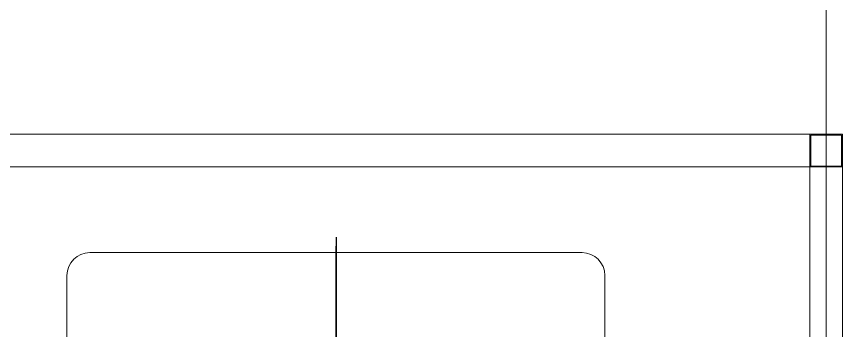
# Model space of a CAD drawing. Extents: x -681219 to -550379, y -242630 to -158199.
# Drawn here: x -669433 to -666906, y -220817 to -219857 of the extents above; entities that cross this region are included whole.
import ezdxf
from ezdxf.lldxf.tags import DXFTag

# ---------------------------------------------------------------- set-up
doc = ezdxf.new("R2010")
doc.units = 0
doc.header["$LTSCALE"] = 1000
doc.linetypes.add('DASHED2', pattern=[9.525, 6.35, -3.175])
doc.layers.get('0').update_dxf_attribs({"linetype": 'CONTINUOUS'})
for name, color, linetype, lineweight in [('buyer', 6, 'CONTINUOUS', 0), ('famsun', 7, 'CONTINUOUS', 0), ('轴网_轴线', 1, 'CENTER2', 0)]:
    doc.layers.add(name, color=color, linetype=linetype, lineweight=lineweight)
doc.layers.add('center', color=253, linetype='CENTER2')
doc.layers.add('interface', color=251, linetype='DASHED2')
tags = doc.linetypes.add('CENTER2', pattern=[28.575, 19.05, -3.175, 3.175, -3.175]).pattern_tags.tags
tags[10:11] = [DXFTag(74, 4), DXFTag(75, 0), DXFTag(340, '0'), DXFTag(46, 0.0), DXFTag(50, 0.0), DXFTag(44, 0.0), DXFTag(45, 0.0)]
tags[8:9] = [DXFTag(74, 4), DXFTag(75, 0), DXFTag(340, '0'), DXFTag(46, 0.0), DXFTag(50, 0.0), DXFTag(44, 0.0), DXFTag(45, 0.0)]
tags[6:7] = [DXFTag(74, 4), DXFTag(75, 0), DXFTag(340, '0'), DXFTag(46, 0.0), DXFTag(50, 0.0), DXFTag(44, 0.0), DXFTag(45, 0.0)]
tags[4:5] = [DXFTag(74, 4), DXFTag(75, 0), DXFTag(340, '0'), DXFTag(46, 0.0), DXFTag(50, 0.0), DXFTag(44, 0.0), DXFTag(45, 0.0)]

# ---------------------------------------------------------------- blocks, each defined once
blk = doc.blocks.new('轴网FB0EDE194AE0F5E0')
at = {"layer": '轴网_轴线'}
blk.add_line((43000, -1200), (43000, 23700), dxfattribs=at)
blk = doc.blocks.new('9001010002801XY_A_LD-PSC-Ⅲ_B_V_1', base_point=(1910, 1482.9))
at = {"color": 0, "linetype": 'ByBlock', "lineweight": -2}
for p, q in [((1407, 2305.9), (2413, 2305.9)), ((1337, 729.9), (1337, 2235.9)), ((2483, 2235.9), (2483, 729.9)), ((2413, 659.9), (1407, 659.9))]:
    blk.add_line(p, q, dxfattribs=at)
for centre, radius in [((2310, 1482.9), 135), ((1910, 1482.9), 131.5), ((2310, 1482.9), 125)]:
    blk.add_circle(centre, radius, dxfattribs=at)
for centre, start, end in [((1407, 2235.9), 90, 180), ((2413, 2235.9), 0, 90), ((1407, 729.9), 180, 270), ((2413, 729.9), 270, 360)]:
    blk.add_arc(centre, 70, start, end, dxfattribs=at)
at = {"layer": 'center', "ltscale": 11.787254}
for p, q in [((1910, 639.1), (1910, 2323.2)), ((1316.8, 1482.9), (2503.2, 1482.9))]:
    blk.add_line(p, q, dxfattribs=at)
at = {"layer": 'center', "ltscale": 1.192057}
for p, q in [((1762.5, 1930.4), (2057.5, 1930.4)), ((1762.5, 1035.4), (2057.5, 1035.4))]:
    blk.add_line(p, q, dxfattribs=at)
at = {"layer": 'center', "ltscale": 2.017226}
blk.add_line((2310, 1634.4), (2310, 1346.2), dxfattribs=at)
at = {"layer": 'interface', "ltscale": 2.722021}
for points in [[(1772.5, 2067.9), (2047.5, 2067.9), (2047.5, 1792.9), (1772.5, 1792.9)], [(1772.5, 897.9), (2047.5, 897.9), (2047.5, 1172.9), (1772.5, 1172.9)]]:
    blk.add_lwpolyline(points, close=True, dxfattribs=at)
blk.add_circle((1910, 1482.9), 125, dxfattribs=at)
blk = doc.blocks.new('*U117')
at = {"color": 0, "linetype": 'ByBlock', "lineweight": -2, "ltscale": 0.5}
for points in [[(-1550.6, -1550), (1549.4, -1550), (1549.4, 1550), (-1550.6, 1550)], [(-1450.6, -1450), (1449.4, -1450), (1449.4, 1450), (-1450.6, 1450)]]:
    blk.add_lwpolyline(points, close=True, dxfattribs=at)
at = {"color": 0, "linetype": 'ByBlock', "lineweight": -2}
for points in [[(1549.4, -1450), (1449.4, -1450), (1449.4, -1550), (1549.4, -1550)], [(1546.4, -1453), (1452.4, -1453), (1452.4, -1547), (1546.4, -1547)]]:
    blk.add_lwpolyline(points, close=True, dxfattribs=at)
at = {"layer": 'center', "ltscale": 29.338309}
blk.add_line((0, -1235.6), (0, 611.2), dxfattribs=at)
at = {"rotation": 90.00000000000001}
blk.add_blockref('9001010002801XY_A_LD-PSC-Ⅲ_B_V_1', (-0.6, -615), dxfattribs=at)

msp = doc.modelspace()

# ---------------------------------------------------------------- block references
at = {"layer": 'buyer', "color": 6, "xscale": -1, "rotation": 180}
msp.add_blockref('*U117', (-668455.1907, -221767.0565), dxfattribs=at)
at = {"layer": 'famsun', "xscale": -1}
msp.add_blockref('轴网FB0EDE194AE0F5E0', (-623955.4609, -226916.6983), dxfattribs=at)

doc.saveas('drawing.dxf')
